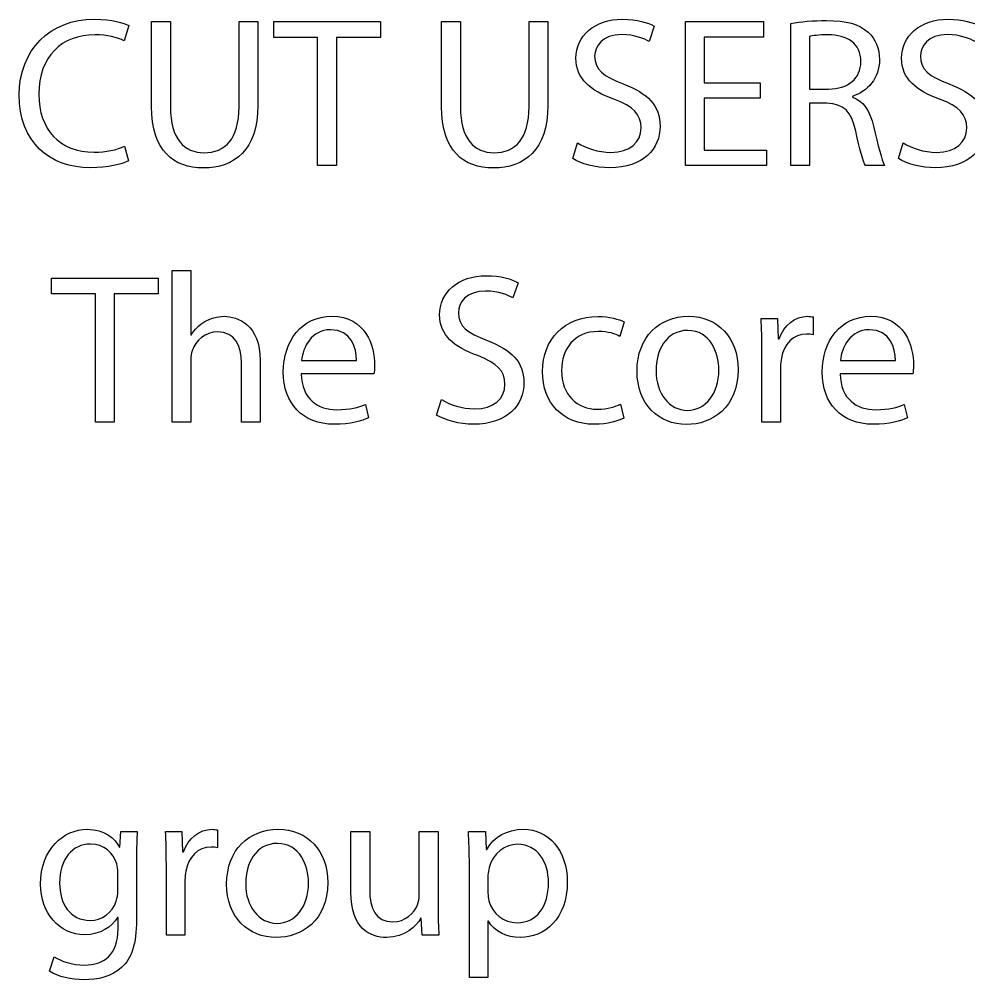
# Model space of a CAD drawing. Header units: centimetres. Extents: x -10.3 to 5.3, y -8.1 to 8.1.
# Drawn here: x -9.242 to -7.832, y -4.107 to -2.68 of the extents above; entities that cross this region are included whole.
import ezdxf

# ---------------------------------------------------------------- set-up
doc = ezdxf.new("R2010")
doc.units = ezdxf.units.CM
doc.header["$MEASUREMENT"] = 0
doc.layers.add('Layer 1', color=7, linetype='Continuous')

msp = doc.modelspace()

# ---------------------------------------------------------------- linework, layer by layer
at = {"layer": 'Layer 1'}
for points, knots in [([(-9.08542, -2.86847), (-9.09653, -2.87386), (-9.11368, -2.87736), (-9.13051, -2.87736), (-9.13051, -2.87736), (-9.18258, -2.87736), (-9.21274, -2.8437), (-9.21274, -2.79131), (-9.21274, -2.79131), (-9.21274, -2.73512), (-9.1794, -2.70305), (-9.12924, -2.70305), (-9.12924, -2.70305), (-9.11146, -2.70305), (-9.09653, -2.70686), (-9.08606, -2.71194), (-9.08606, -2.71194), (-9.08606, -2.71194), (-9.07939, -2.6894), (-9.07939, -2.6894), (-9.07939, -2.6894), (-9.08669, -2.68559), (-9.10352, -2.67987), (-9.13019, -2.67987), (-9.13019, -2.67987), (-9.19655, -2.67987), (-9.24195, -2.72527), (-9.24195, -2.79227), (-9.24195, -2.79227), (-9.24195, -2.86243), (-9.19655, -2.90054), (-9.13622, -2.90054), (-9.13622, -2.90054), (-9.11019, -2.90054), (-9.08987, -2.89545), (-9.07971, -2.89037), (-9.07971, -2.89037), (-9.07971, -2.89037), (-9.08542, -2.86847), (-9.08542, -2.86847)], [0, 0, 0, 0, 0.0909091, 0.0909091, 0.0909091, 0.0909091, 0.1818182, 0.1818182, 0.1818182, 0.1818182, 0.2727273, 0.2727273, 0.2727273, 0.2727273, 0.3636364, 0.3636364, 0.3636364, 0.3636364, 0.4545455, 0.4545455, 0.4545455, 0.4545455, 0.5454545, 0.5454545, 0.5454545, 0.5454545, 0.6363636, 0.6363636, 0.6363636, 0.6363636, 0.7272727, 0.7272727, 0.7272727, 0.7272727, 0.8181818, 0.8181818, 0.8181818, 0.8181818, 1, 1, 1, 1]), ([(-8.41994, -2.88688), (-8.40851, -2.8945), (-8.38597, -2.90054), (-8.36533, -2.90054), (-8.36533, -2.90054), (-8.31485, -2.90054), (-8.2904, -2.87196), (-8.2904, -2.83894), (-8.2904, -2.83894), (-8.2904, -2.80751), (-8.30882, -2.79004), (-8.34501, -2.77607), (-8.34501, -2.77607), (-8.37454, -2.76464), (-8.38756, -2.7548), (-8.38756, -2.7348), (-8.38756, -2.7348), (-8.38756, -2.72019), (-8.37645, -2.70273), (-8.34724, -2.70273), (-8.34724, -2.70273), (-8.32787, -2.70273), (-8.31358, -2.70908), (-8.3066, -2.71289), (-8.3066, -2.71289), (-8.3066, -2.71289), (-8.29898, -2.69035), (-8.29898, -2.69035), (-8.29898, -2.69035), (-8.3085, -2.68495), (-8.32438, -2.67987), (-8.34628, -2.67987), (-8.34628, -2.67987), (-8.38788, -2.67987), (-8.4155, -2.70464), (-8.4155, -2.73797), (-8.4155, -2.73797), (-8.4155, -2.76814), (-8.39391, -2.78623), (-8.35898, -2.79862), (-8.35898, -2.79862), (-8.33009, -2.80973), (-8.31866, -2.82116), (-8.31866, -2.84116), (-8.31866, -2.84116), (-8.31866, -2.86275), (-8.33517, -2.87767), (-8.36343, -2.87767), (-8.36343, -2.87767), (-8.38248, -2.87767), (-8.40058, -2.87132), (-8.41296, -2.8637), (-8.41296, -2.8637), (-8.41296, -2.8637), (-8.41994, -2.88688), (-8.41994, -2.88688)], [0, 0, 0, 0, 0.0666667, 0.0666667, 0.0666667, 0.0666667, 0.1333333, 0.1333333, 0.1333333, 0.1333333, 0.2, 0.2, 0.2, 0.2, 0.2666667, 0.2666667, 0.2666667, 0.2666667, 0.3333333, 0.3333333, 0.3333333, 0.3333333, 0.4, 0.4, 0.4, 0.4, 0.4666667, 0.4666667, 0.4666667, 0.4666667, 0.5333333, 0.5333333, 0.5333333, 0.5333333, 0.6, 0.6, 0.6, 0.6, 0.6666667, 0.6666667, 0.6666667, 0.6666667, 0.7333333, 0.7333333, 0.7333333, 0.7333333, 0.8, 0.8, 0.8, 0.8, 0.8666667, 0.8666667, 0.8666667, 0.8666667, 1, 1, 1, 1]), ([(-8.09641, -2.89736), (-8.09641, -2.89736), (-8.06879, -2.89736), (-8.06879, -2.89736), (-8.06879, -2.89736), (-8.06879, -2.89736), (-8.06879, -2.80465), (-8.06879, -2.80465), (-8.06879, -2.80465), (-8.06879, -2.80465), (-8.04275, -2.80465), (-8.04275, -2.80465), (-8.04275, -2.80465), (-8.01767, -2.8056), (-8.00624, -2.81671), (-7.99989, -2.84624), (-7.99989, -2.84624), (-7.99386, -2.87291), (-7.98909, -2.89133), (-7.9856, -2.89736), (-7.9856, -2.89736), (-7.9856, -2.89736), (-7.95703, -2.89736), (-7.95703, -2.89736), (-7.95703, -2.89736), (-7.96147, -2.8891), (-7.96655, -2.86847), (-7.97354, -2.83862), (-7.97354, -2.83862), (-7.97862, -2.8164), (-7.98846, -2.80116), (-8.00497, -2.79544), (-8.00497, -2.79544), (-8.00497, -2.79544), (-8.00497, -2.79449), (-8.00497, -2.79449), (-8.00497, -2.79449), (-7.98243, -2.78687), (-7.96465, -2.76814), (-7.96465, -2.73988), (-7.96465, -2.73988), (-7.96465, -2.72337), (-7.97068, -2.70876), (-7.98147, -2.69924), (-7.98147, -2.69924), (-7.99481, -2.68717), (-8.01386, -2.68178), (-8.04339, -2.68178), (-8.04339, -2.68178), (-8.06244, -2.68178), (-8.08244, -2.68336), (-8.09641, -2.68622), (-8.09641, -2.68622), (-8.09641, -2.68622), (-8.09641, -2.89736), (-8.09641, -2.89736)], [0, 0, 0, 0, 0.0666667, 0.0666667, 0.0666667, 0.0666667, 0.1333333, 0.1333333, 0.1333333, 0.1333333, 0.2, 0.2, 0.2, 0.2, 0.2666667, 0.2666667, 0.2666667, 0.2666667, 0.3333333, 0.3333333, 0.3333333, 0.3333333, 0.4, 0.4, 0.4, 0.4, 0.4666667, 0.4666667, 0.4666667, 0.4666667, 0.5333333, 0.5333333, 0.5333333, 0.5333333, 0.6, 0.6, 0.6, 0.6, 0.6666667, 0.6666667, 0.6666667, 0.6666667, 0.7333333, 0.7333333, 0.7333333, 0.7333333, 0.8, 0.8, 0.8, 0.8, 0.8666667, 0.8666667, 0.8666667, 0.8666667, 1, 1, 1, 1]), ([(-7.93638, -2.88688), (-7.92495, -2.8945), (-7.90241, -2.90054), (-7.88177, -2.90054), (-7.88177, -2.90054), (-7.83129, -2.90054), (-7.80684, -2.87196), (-7.80684, -2.83894), (-7.80684, -2.83894), (-7.80684, -2.80751), (-7.82526, -2.79004), (-7.86145, -2.77607), (-7.86145, -2.77607), (-7.89098, -2.76464), (-7.904, -2.7548), (-7.904, -2.7348), (-7.904, -2.7348), (-7.904, -2.72019), (-7.89289, -2.70273), (-7.86368, -2.70273), (-7.86368, -2.70273), (-7.84431, -2.70273), (-7.83002, -2.70908), (-7.82304, -2.71289), (-7.82304, -2.71289), (-7.82304, -2.71289), (-7.81542, -2.69035), (-7.81542, -2.69035), (-7.81542, -2.69035), (-7.82494, -2.68495), (-7.84082, -2.67987), (-7.86272, -2.67987), (-7.86272, -2.67987), (-7.90432, -2.67987), (-7.93194, -2.70464), (-7.93194, -2.73797), (-7.93194, -2.73797), (-7.93194, -2.76814), (-7.91035, -2.78623), (-7.87542, -2.79862), (-7.87542, -2.79862), (-7.84653, -2.80973), (-7.8351, -2.82116), (-7.8351, -2.84116), (-7.8351, -2.84116), (-7.8351, -2.86275), (-7.85161, -2.87767), (-7.87987, -2.87767), (-7.87987, -2.87767), (-7.89892, -2.87767), (-7.91702, -2.87132), (-7.9294, -2.8637), (-7.9294, -2.8637), (-7.9294, -2.8637), (-7.93638, -2.88688), (-7.93638, -2.88688)], [0, 0, 0, 0, 0.0666667, 0.0666667, 0.0666667, 0.0666667, 0.1333333, 0.1333333, 0.1333333, 0.1333333, 0.2, 0.2, 0.2, 0.2, 0.2666667, 0.2666667, 0.2666667, 0.2666667, 0.3333333, 0.3333333, 0.3333333, 0.3333333, 0.4, 0.4, 0.4, 0.4, 0.4666667, 0.4666667, 0.4666667, 0.4666667, 0.5333333, 0.5333333, 0.5333333, 0.5333333, 0.6, 0.6, 0.6, 0.6, 0.6666667, 0.6666667, 0.6666667, 0.6666667, 0.7333333, 0.7333333, 0.7333333, 0.7333333, 0.8, 0.8, 0.8, 0.8, 0.8666667, 0.8666667, 0.8666667, 0.8666667, 1, 1, 1, 1]), ([(-9.04542, -2.68336), (-9.04542, -2.68336), (-9.04542, -2.80941), (-9.04542, -2.80941), (-9.04542, -2.80941), (-9.04542, -2.87577), (-9.0124, -2.90085), (-8.96858, -2.90085), (-8.96858, -2.90085), (-8.92223, -2.90085), (-8.88762, -2.87386), (-8.88762, -2.80814), (-8.88762, -2.80814), (-8.88762, -2.80814), (-8.88762, -2.68336), (-8.88762, -2.68336), (-8.88762, -2.68336), (-8.88762, -2.68336), (-8.91556, -2.68336), (-8.91556, -2.68336), (-8.91556, -2.68336), (-8.91556, -2.68336), (-8.91556, -2.81005), (-8.91556, -2.81005), (-8.91556, -2.81005), (-8.91556, -2.85735), (-8.93588, -2.87831), (-8.96763, -2.87831), (-8.96763, -2.87831), (-8.9962, -2.87831), (-9.01748, -2.85799), (-9.01748, -2.81005), (-9.01748, -2.81005), (-9.01748, -2.81005), (-9.01748, -2.68336), (-9.01748, -2.68336), (-9.01748, -2.68336), (-9.01748, -2.68336), (-9.04542, -2.68336), (-9.04542, -2.68336)], [0, 0, 0, 0, 0.0909091, 0.0909091, 0.0909091, 0.0909091, 0.1818182, 0.1818182, 0.1818182, 0.1818182, 0.2727273, 0.2727273, 0.2727273, 0.2727273, 0.3636364, 0.3636364, 0.3636364, 0.3636364, 0.4545455, 0.4545455, 0.4545455, 0.4545455, 0.5454545, 0.5454545, 0.5454545, 0.5454545, 0.6363636, 0.6363636, 0.6363636, 0.6363636, 0.7272727, 0.7272727, 0.7272727, 0.7272727, 0.8181818, 0.8181818, 0.8181818, 0.8181818, 1, 1, 1, 1]), ([(-8.79904, -2.89736), (-8.79904, -2.89736), (-8.7711, -2.89736), (-8.7711, -2.89736), (-8.7711, -2.89736), (-8.7711, -2.89736), (-8.7711, -2.70686), (-8.7711, -2.70686), (-8.7711, -2.70686), (-8.7711, -2.70686), (-8.70569, -2.70686), (-8.70569, -2.70686), (-8.70569, -2.70686), (-8.70569, -2.70686), (-8.70569, -2.68336), (-8.70569, -2.68336), (-8.70569, -2.68336), (-8.70569, -2.68336), (-8.86413, -2.68336), (-8.86413, -2.68336), (-8.86413, -2.68336), (-8.86413, -2.68336), (-8.86413, -2.70686), (-8.86413, -2.70686), (-8.86413, -2.70686), (-8.86413, -2.70686), (-8.79904, -2.70686), (-8.79904, -2.70686), (-8.79904, -2.70686), (-8.79904, -2.70686), (-8.79904, -2.89736), (-8.79904, -2.89736)], [0, 0, 0, 0, 0.1111111, 0.1111111, 0.1111111, 0.1111111, 0.2222222, 0.2222222, 0.2222222, 0.2222222, 0.3333333, 0.3333333, 0.3333333, 0.3333333, 0.4444444, 0.4444444, 0.4444444, 0.4444444, 0.5555556, 0.5555556, 0.5555556, 0.5555556, 0.6666667, 0.6666667, 0.6666667, 0.6666667, 0.7777778, 0.7777778, 0.7777778, 0.7777778, 1, 1, 1, 1]), ([(-8.61489, -2.68336), (-8.61489, -2.68336), (-8.61489, -2.80941), (-8.61489, -2.80941), (-8.61489, -2.80941), (-8.61489, -2.87577), (-8.58187, -2.90085), (-8.53805, -2.90085), (-8.53805, -2.90085), (-8.4917, -2.90085), (-8.45709, -2.87386), (-8.45709, -2.80814), (-8.45709, -2.80814), (-8.45709, -2.80814), (-8.45709, -2.68336), (-8.45709, -2.68336), (-8.45709, -2.68336), (-8.45709, -2.68336), (-8.48503, -2.68336), (-8.48503, -2.68336), (-8.48503, -2.68336), (-8.48503, -2.68336), (-8.48503, -2.81005), (-8.48503, -2.81005), (-8.48503, -2.81005), (-8.48503, -2.85735), (-8.50535, -2.87831), (-8.5371, -2.87831), (-8.5371, -2.87831), (-8.56567, -2.87831), (-8.58695, -2.85799), (-8.58695, -2.81005), (-8.58695, -2.81005), (-8.58695, -2.81005), (-8.58695, -2.68336), (-8.58695, -2.68336), (-8.58695, -2.68336), (-8.58695, -2.68336), (-8.61489, -2.68336), (-8.61489, -2.68336)], [0, 0, 0, 0, 0.0909091, 0.0909091, 0.0909091, 0.0909091, 0.1818182, 0.1818182, 0.1818182, 0.1818182, 0.2727273, 0.2727273, 0.2727273, 0.2727273, 0.3636364, 0.3636364, 0.3636364, 0.3636364, 0.4545455, 0.4545455, 0.4545455, 0.4545455, 0.5454545, 0.5454545, 0.5454545, 0.5454545, 0.6363636, 0.6363636, 0.6363636, 0.6363636, 0.7272727, 0.7272727, 0.7272727, 0.7272727, 0.8181818, 0.8181818, 0.8181818, 0.8181818, 1, 1, 1, 1]), ([(-8.14181, -2.77417), (-8.14181, -2.77417), (-8.225, -2.77417), (-8.225, -2.77417), (-8.225, -2.77417), (-8.225, -2.77417), (-8.225, -2.70654), (-8.225, -2.70654), (-8.225, -2.70654), (-8.225, -2.70654), (-8.13705, -2.70654), (-8.13705, -2.70654), (-8.13705, -2.70654), (-8.13705, -2.70654), (-8.13705, -2.68336), (-8.13705, -2.68336), (-8.13705, -2.68336), (-8.13705, -2.68336), (-8.25262, -2.68336), (-8.25262, -2.68336), (-8.25262, -2.68336), (-8.25262, -2.68336), (-8.25262, -2.89736), (-8.25262, -2.89736), (-8.25262, -2.89736), (-8.25262, -2.89736), (-8.13229, -2.89736), (-8.13229, -2.89736), (-8.13229, -2.89736), (-8.13229, -2.89736), (-8.13229, -2.87418), (-8.13229, -2.87418), (-8.13229, -2.87418), (-8.13229, -2.87418), (-8.225, -2.87418), (-8.225, -2.87418), (-8.225, -2.87418), (-8.225, -2.87418), (-8.225, -2.79703), (-8.225, -2.79703), (-8.225, -2.79703), (-8.225, -2.79703), (-8.14181, -2.79703), (-8.14181, -2.79703), (-8.14181, -2.79703), (-8.14181, -2.79703), (-8.14181, -2.77417), (-8.14181, -2.77417)], [0, 0, 0, 0, 0.0769231, 0.0769231, 0.0769231, 0.0769231, 0.1538462, 0.1538462, 0.1538462, 0.1538462, 0.2307692, 0.2307692, 0.2307692, 0.2307692, 0.3076923, 0.3076923, 0.3076923, 0.3076923, 0.3846154, 0.3846154, 0.3846154, 0.3846154, 0.4615385, 0.4615385, 0.4615385, 0.4615385, 0.5384615, 0.5384615, 0.5384615, 0.5384615, 0.6153846, 0.6153846, 0.6153846, 0.6153846, 0.6923077, 0.6923077, 0.6923077, 0.6923077, 0.7692308, 0.7692308, 0.7692308, 0.7692308, 0.8461538, 0.8461538, 0.8461538, 0.8461538, 1, 1, 1, 1]), ([(-8.06879, -2.70559), (-8.06434, -2.70432), (-8.05482, -2.70305), (-8.04148, -2.70305), (-8.04148, -2.70305), (-8.01227, -2.70337), (-7.99227, -2.71543), (-7.99227, -2.74305), (-7.99227, -2.74305), (-7.99227, -2.7675), (-8.011, -2.78369), (-8.04053, -2.78369), (-8.04053, -2.78369), (-8.04053, -2.78369), (-8.06879, -2.78369), (-8.06879, -2.78369), (-8.06879, -2.78369), (-8.06879, -2.78369), (-8.06879, -2.70559), (-8.06879, -2.70559)], [0, 0, 0, 0, 0.1666667, 0.1666667, 0.1666667, 0.1666667, 0.3333333, 0.3333333, 0.3333333, 0.3333333, 0.5, 0.5, 0.5, 0.5, 0.6666667, 0.6666667, 0.6666667, 0.6666667, 1, 1, 1, 1]), ([(-9.01492, -3.27835), (-9.01492, -3.27835), (-8.98698, -3.27835), (-8.98698, -3.27835), (-8.98698, -3.27835), (-8.98698, -3.27835), (-8.98698, -3.18564), (-8.98698, -3.18564), (-8.98698, -3.18564), (-8.98698, -3.18024), (-8.98666, -3.17611), (-8.98508, -3.1723), (-8.98508, -3.1723), (-8.98, -3.15706), (-8.96571, -3.14436), (-8.94761, -3.14436), (-8.94761, -3.14436), (-8.92126, -3.14436), (-8.91205, -3.16532), (-8.91205, -3.19008), (-8.91205, -3.19008), (-8.91205, -3.19008), (-8.91205, -3.27835), (-8.91205, -3.27835), (-8.91205, -3.27835), (-8.91205, -3.27835), (-8.88411, -3.27835), (-8.88411, -3.27835), (-8.88411, -3.27835), (-8.88411, -3.27835), (-8.88411, -3.18691), (-8.88411, -3.18691), (-8.88411, -3.18691), (-8.88411, -3.13389), (-8.91713, -3.12119), (-8.93777, -3.12119), (-8.93777, -3.12119), (-8.94825, -3.12119), (-8.95809, -3.12436), (-8.96634, -3.12912), (-8.96634, -3.12912), (-8.97492, -3.13389), (-8.9819, -3.14087), (-8.98635, -3.14881), (-8.98635, -3.14881), (-8.98635, -3.14881), (-8.98698, -3.14881), (-8.98698, -3.14881), (-8.98698, -3.14881), (-8.98698, -3.14881), (-8.98698, -3.05292), (-8.98698, -3.05292), (-8.98698, -3.05292), (-8.98698, -3.05292), (-9.01492, -3.05292), (-9.01492, -3.05292), (-9.01492, -3.05292), (-9.01492, -3.05292), (-9.01492, -3.27835), (-9.01492, -3.27835)], [0, 0, 0, 0, 0.0625, 0.0625, 0.0625, 0.0625, 0.125, 0.125, 0.125, 0.125, 0.1875, 0.1875, 0.1875, 0.1875, 0.25, 0.25, 0.25, 0.25, 0.3125, 0.3125, 0.3125, 0.3125, 0.375, 0.375, 0.375, 0.375, 0.4375, 0.4375, 0.4375, 0.4375, 0.5, 0.5, 0.5, 0.5, 0.5625, 0.5625, 0.5625, 0.5625, 0.625, 0.625, 0.625, 0.625, 0.6875, 0.6875, 0.6875, 0.6875, 0.75, 0.75, 0.75, 0.75, 0.8125, 0.8125, 0.8125, 0.8125, 0.875, 0.875, 0.875, 0.875, 1, 1, 1, 1]), ([(-9.12891, -3.27835), (-9.12891, -3.27835), (-9.10097, -3.27835), (-9.10097, -3.27835), (-9.10097, -3.27835), (-9.10097, -3.27835), (-9.10097, -3.08785), (-9.10097, -3.08785), (-9.10097, -3.08785), (-9.10097, -3.08785), (-9.03556, -3.08785), (-9.03556, -3.08785), (-9.03556, -3.08785), (-9.03556, -3.08785), (-9.03556, -3.06435), (-9.03556, -3.06435), (-9.03556, -3.06435), (-9.03556, -3.06435), (-9.194, -3.06435), (-9.194, -3.06435), (-9.194, -3.06435), (-9.194, -3.06435), (-9.194, -3.08785), (-9.194, -3.08785), (-9.194, -3.08785), (-9.194, -3.08785), (-9.12891, -3.08785), (-9.12891, -3.08785), (-9.12891, -3.08785), (-9.12891, -3.08785), (-9.12891, -3.27835), (-9.12891, -3.27835)], [0, 0, 0, 0, 0.1111111, 0.1111111, 0.1111111, 0.1111111, 0.2222222, 0.2222222, 0.2222222, 0.2222222, 0.3333333, 0.3333333, 0.3333333, 0.3333333, 0.4444444, 0.4444444, 0.4444444, 0.4444444, 0.5555556, 0.5555556, 0.5555556, 0.5555556, 0.6666667, 0.6666667, 0.6666667, 0.6666667, 0.7777778, 0.7777778, 0.7777778, 0.7777778, 1, 1, 1, 1]), ([(-8.62217, -3.26787), (-8.61074, -3.27549), (-8.5882, -3.28153), (-8.56756, -3.28153), (-8.56756, -3.28153), (-8.51708, -3.28153), (-8.49263, -3.25295), (-8.49263, -3.21993), (-8.49263, -3.21993), (-8.49263, -3.1885), (-8.51105, -3.17103), (-8.54724, -3.15706), (-8.54724, -3.15706), (-8.57677, -3.14563), (-8.58979, -3.13579), (-8.58979, -3.11579), (-8.58979, -3.11579), (-8.58979, -3.10118), (-8.57868, -3.08372), (-8.54947, -3.08372), (-8.54947, -3.08372), (-8.5301, -3.08372), (-8.51581, -3.09007), (-8.50883, -3.09388), (-8.50883, -3.09388), (-8.50883, -3.09388), (-8.50121, -3.07134), (-8.50121, -3.07134), (-8.50121, -3.07134), (-8.51073, -3.06594), (-8.52661, -3.06086), (-8.54851, -3.06086), (-8.54851, -3.06086), (-8.59011, -3.06086), (-8.61773, -3.08563), (-8.61773, -3.11896), (-8.61773, -3.11896), (-8.61773, -3.14913), (-8.59614, -3.16722), (-8.56121, -3.17961), (-8.56121, -3.17961), (-8.53232, -3.19072), (-8.52089, -3.20215), (-8.52089, -3.22215), (-8.52089, -3.22215), (-8.52089, -3.24374), (-8.5374, -3.25866), (-8.56566, -3.25866), (-8.56566, -3.25866), (-8.58471, -3.25866), (-8.60281, -3.25231), (-8.61519, -3.24469), (-8.61519, -3.24469), (-8.61519, -3.24469), (-8.62217, -3.26787), (-8.62217, -3.26787)], [0, 0, 0, 0, 0.0666667, 0.0666667, 0.0666667, 0.0666667, 0.1333333, 0.1333333, 0.1333333, 0.1333333, 0.2, 0.2, 0.2, 0.2, 0.2666667, 0.2666667, 0.2666667, 0.2666667, 0.3333333, 0.3333333, 0.3333333, 0.3333333, 0.4, 0.4, 0.4, 0.4, 0.4666667, 0.4666667, 0.4666667, 0.4666667, 0.5333333, 0.5333333, 0.5333333, 0.5333333, 0.6, 0.6, 0.6, 0.6, 0.6666667, 0.6666667, 0.6666667, 0.6666667, 0.7333333, 0.7333333, 0.7333333, 0.7333333, 0.8, 0.8, 0.8, 0.8, 0.8666667, 0.8666667, 0.8666667, 0.8666667, 1, 1, 1, 1]), ([(-8.7152, -3.20659), (-8.71489, -3.20374), (-8.71425, -3.19929), (-8.71425, -3.19358), (-8.71425, -3.19358), (-8.71425, -3.16532), (-8.72759, -3.12119), (-8.77775, -3.12119), (-8.77775, -3.12119), (-8.82252, -3.12119), (-8.84982, -3.1577), (-8.84982, -3.20405), (-8.84982, -3.20405), (-8.84982, -3.25041), (-8.82157, -3.28153), (-8.77426, -3.28153), (-8.77426, -3.28153), (-8.74981, -3.28153), (-8.73298, -3.27644), (-8.72314, -3.272), (-8.72314, -3.272), (-8.72314, -3.272), (-8.7279, -3.252), (-8.7279, -3.252), (-8.7279, -3.252), (-8.73838, -3.25644), (-8.75045, -3.25993), (-8.77045, -3.25993), (-8.77045, -3.25993), (-8.79839, -3.25993), (-8.82252, -3.24438), (-8.82315, -3.20659), (-8.82315, -3.20659), (-8.82315, -3.20659), (-8.7152, -3.20659), (-8.7152, -3.20659)], [0, 0, 0, 0, 0.1, 0.1, 0.1, 0.1, 0.2, 0.2, 0.2, 0.2, 0.3, 0.3, 0.3, 0.3, 0.4, 0.4, 0.4, 0.4, 0.5, 0.5, 0.5, 0.5, 0.6, 0.6, 0.6, 0.6, 0.7, 0.7, 0.7, 0.7, 0.8, 0.8, 0.8, 0.8, 1, 1, 1, 1]), ([(-8.34913, -3.25168), (-8.35706, -3.25517), (-8.36754, -3.2593), (-8.38342, -3.2593), (-8.38342, -3.2593), (-8.4139, -3.2593), (-8.43676, -3.23739), (-8.43676, -3.20183), (-8.43676, -3.20183), (-8.43676, -3.16976), (-8.41771, -3.14373), (-8.38246, -3.14373), (-8.38246, -3.14373), (-8.36722, -3.14373), (-8.35675, -3.14722), (-8.35008, -3.15103), (-8.35008, -3.15103), (-8.35008, -3.15103), (-8.34373, -3.12944), (-8.34373, -3.12944), (-8.34373, -3.12944), (-8.35135, -3.12563), (-8.36595, -3.1215), (-8.38246, -3.1215), (-8.38246, -3.1215), (-8.43263, -3.1215), (-8.46501, -3.15579), (-8.46501, -3.2031), (-8.46501, -3.2031), (-8.46501, -3.25009), (-8.43485, -3.28153), (-8.3885, -3.28153), (-8.3885, -3.28153), (-8.36786, -3.28153), (-8.35167, -3.27644), (-8.34436, -3.27263), (-8.34436, -3.27263), (-8.34436, -3.27263), (-8.34913, -3.25168), (-8.34913, -3.25168)], [0, 0, 0, 0, 0.0909091, 0.0909091, 0.0909091, 0.0909091, 0.1818182, 0.1818182, 0.1818182, 0.1818182, 0.2727273, 0.2727273, 0.2727273, 0.2727273, 0.3636364, 0.3636364, 0.3636364, 0.3636364, 0.4545455, 0.4545455, 0.4545455, 0.4545455, 0.5454545, 0.5454545, 0.5454545, 0.5454545, 0.6363636, 0.6363636, 0.6363636, 0.6363636, 0.7272727, 0.7272727, 0.7272727, 0.7272727, 0.8181818, 0.8181818, 0.8181818, 0.8181818, 1, 1, 1, 1]), ([(-8.24847, -3.12119), (-8.29102, -3.12119), (-8.32467, -3.15135), (-8.32467, -3.20278), (-8.32467, -3.20278), (-8.32467, -3.25136), (-8.29261, -3.28184), (-8.25101, -3.28184), (-8.25101, -3.28184), (-8.21387, -3.28184), (-8.1745, -3.25708), (-8.1745, -3.20024), (-8.1745, -3.20024), (-8.1745, -3.15325), (-8.20434, -3.12119), (-8.24847, -3.12119)], [0, 0, 0, 0, 0.2, 0.2, 0.2, 0.2, 0.4, 0.4, 0.4, 0.4, 0.6, 0.6, 0.6, 0.6, 1, 1, 1, 1]), ([(-8.13925, -3.27835), (-8.13925, -3.27835), (-8.11163, -3.27835), (-8.11163, -3.27835), (-8.11163, -3.27835), (-8.11163, -3.27835), (-8.11163, -3.19643), (-8.11163, -3.19643), (-8.11163, -3.19643), (-8.11163, -3.19167), (-8.11099, -3.18723), (-8.11036, -3.18342), (-8.11036, -3.18342), (-8.10655, -3.16246), (-8.09258, -3.14754), (-8.07289, -3.14754), (-8.07289, -3.14754), (-8.06908, -3.14754), (-8.06623, -3.14786), (-8.06337, -3.14849), (-8.06337, -3.14849), (-8.06337, -3.14849), (-8.06337, -3.12214), (-8.06337, -3.12214), (-8.06337, -3.12214), (-8.06591, -3.1215), (-8.06813, -3.12119), (-8.07131, -3.12119), (-8.07131, -3.12119), (-8.09004, -3.12119), (-8.10687, -3.1342), (-8.11385, -3.15484), (-8.11385, -3.15484), (-8.11385, -3.15484), (-8.11512, -3.15484), (-8.11512, -3.15484), (-8.11512, -3.15484), (-8.11512, -3.15484), (-8.11607, -3.12468), (-8.11607, -3.12468), (-8.11607, -3.12468), (-8.11607, -3.12468), (-8.14052, -3.12468), (-8.14052, -3.12468), (-8.14052, -3.12468), (-8.13957, -3.13897), (-8.13925, -3.15452), (-8.13925, -3.17262), (-8.13925, -3.17262), (-8.13925, -3.17262), (-8.13925, -3.27835), (-8.13925, -3.27835)], [0, 0, 0, 0, 0.0714286, 0.0714286, 0.0714286, 0.0714286, 0.1428571, 0.1428571, 0.1428571, 0.1428571, 0.2142857, 0.2142857, 0.2142857, 0.2142857, 0.2857143, 0.2857143, 0.2857143, 0.2857143, 0.3571429, 0.3571429, 0.3571429, 0.3571429, 0.4285714, 0.4285714, 0.4285714, 0.4285714, 0.5, 0.5, 0.5, 0.5, 0.5714286, 0.5714286, 0.5714286, 0.5714286, 0.6428571, 0.6428571, 0.6428571, 0.6428571, 0.7142857, 0.7142857, 0.7142857, 0.7142857, 0.7857143, 0.7857143, 0.7857143, 0.7857143, 0.8571429, 0.8571429, 0.8571429, 0.8571429, 1, 1, 1, 1]), ([(-7.91509, -3.20659), (-7.91478, -3.20374), (-7.91414, -3.19929), (-7.91414, -3.19358), (-7.91414, -3.19358), (-7.91414, -3.16532), (-7.92748, -3.12119), (-7.97764, -3.12119), (-7.97764, -3.12119), (-8.02241, -3.12119), (-8.04971, -3.1577), (-8.04971, -3.20405), (-8.04971, -3.20405), (-8.04971, -3.25041), (-8.02146, -3.28153), (-7.97415, -3.28153), (-7.97415, -3.28153), (-7.9497, -3.28153), (-7.93287, -3.27644), (-7.92303, -3.272), (-7.92303, -3.272), (-7.92303, -3.272), (-7.92779, -3.252), (-7.92779, -3.252), (-7.92779, -3.252), (-7.93827, -3.25644), (-7.95034, -3.25993), (-7.97034, -3.25993), (-7.97034, -3.25993), (-7.99828, -3.25993), (-8.02241, -3.24438), (-8.02304, -3.20659), (-8.02304, -3.20659), (-8.02304, -3.20659), (-7.91509, -3.20659), (-7.91509, -3.20659)], [0, 0, 0, 0, 0.1, 0.1, 0.1, 0.1, 0.2, 0.2, 0.2, 0.2, 0.3, 0.3, 0.3, 0.3, 0.4, 0.4, 0.4, 0.4, 0.5, 0.5, 0.5, 0.5, 0.6, 0.6, 0.6, 0.6, 0.7, 0.7, 0.7, 0.7, 0.8, 0.8, 0.8, 0.8, 1, 1, 1, 1]), ([(-8.82284, -3.18659), (-8.82061, -3.16722), (-8.80823, -3.14119), (-8.77997, -3.14119), (-8.77997, -3.14119), (-8.74854, -3.14119), (-8.74092, -3.16881), (-8.74124, -3.18659), (-8.74124, -3.18659), (-8.74124, -3.18659), (-8.82284, -3.18659), (-8.82284, -3.18659)], [0, 0, 0, 0, 0.25, 0.25, 0.25, 0.25, 0.5, 0.5, 0.5, 0.5, 1, 1, 1, 1]), ([(-8.24911, -3.14214), (-8.21609, -3.14214), (-8.20307, -3.17516), (-8.20307, -3.2012), (-8.20307, -3.2012), (-8.20307, -3.2358), (-8.22307, -3.26089), (-8.24974, -3.26089), (-8.24974, -3.26089), (-8.27705, -3.26089), (-8.29642, -3.23549), (-8.29642, -3.20183), (-8.29642, -3.20183), (-8.29642, -3.17262), (-8.28213, -3.14214), (-8.24911, -3.14214)], [0, 0, 0, 0, 0.2, 0.2, 0.2, 0.2, 0.4, 0.4, 0.4, 0.4, 0.6, 0.6, 0.6, 0.6, 1, 1, 1, 1]), ([(-8.02273, -3.18659), (-8.0205, -3.16722), (-8.00812, -3.14119), (-7.97986, -3.14119), (-7.97986, -3.14119), (-7.94843, -3.14119), (-7.94081, -3.16881), (-7.94113, -3.18659), (-7.94113, -3.18659), (-7.94113, -3.18659), (-8.02273, -3.18659), (-8.02273, -3.18659)], [0, 0, 0, 0, 0.25, 0.25, 0.25, 0.25, 0.5, 0.5, 0.5, 0.5, 1, 1, 1, 1]), ([(-9.09114, -3.8867), (-9.09114, -3.8867), (-9.09241, -3.90988), (-9.09241, -3.90988), (-9.09241, -3.90988), (-9.09241, -3.90988), (-9.09305, -3.90988), (-9.09305, -3.90988), (-9.09305, -3.90988), (-9.09971, -3.89718), (-9.11432, -3.88321), (-9.14099, -3.88321), (-9.14099, -3.88321), (-9.17623, -3.88321), (-9.2102, -3.91273), (-9.2102, -3.9648), (-9.2102, -3.9648), (-9.2102, -4.00735), (-9.1829, -4.03973), (-9.1448, -4.03973), (-9.1448, -4.03973), (-9.12099, -4.03973), (-9.10448, -4.0283), (-9.0959, -4.01402), (-9.0959, -4.01402), (-9.0959, -4.01402), (-9.09527, -4.01402), (-9.09527, -4.01402), (-9.09527, -4.01402), (-9.09527, -4.01402), (-9.09527, -4.03116), (-9.09527, -4.03116), (-9.09527, -4.03116), (-9.09527, -4.0699), (-9.11622, -4.08482), (-9.1448, -4.08482), (-9.1448, -4.08482), (-9.16385, -4.08482), (-9.17972, -4.07911), (-9.18988, -4.07276), (-9.18988, -4.07276), (-9.18988, -4.07276), (-9.19687, -4.09403), (-9.19687, -4.09403), (-9.19687, -4.09403), (-9.18449, -4.10228), (-9.16417, -4.10673), (-9.14575, -4.10673), (-9.14575, -4.10673), (-9.12638, -4.10673), (-9.10479, -4.10228), (-9.08987, -4.08831), (-9.08987, -4.08831), (-9.07495, -4.07498), (-9.06796, -4.05339), (-9.06796, -4.01814), (-9.06796, -4.01814), (-9.06796, -4.01814), (-9.06796, -3.92893), (-9.06796, -3.92893), (-9.06796, -3.92893), (-9.06796, -3.91019), (-9.06733, -3.89781), (-9.06669, -3.8867), (-9.06669, -3.8867), (-9.06669, -3.8867), (-9.09114, -3.8867), (-9.09114, -3.8867)], [0, 0, 0, 0, 0.0555556, 0.0555556, 0.0555556, 0.0555556, 0.1111111, 0.1111111, 0.1111111, 0.1111111, 0.1666667, 0.1666667, 0.1666667, 0.1666667, 0.2222222, 0.2222222, 0.2222222, 0.2222222, 0.2777778, 0.2777778, 0.2777778, 0.2777778, 0.3333333, 0.3333333, 0.3333333, 0.3333333, 0.3888889, 0.3888889, 0.3888889, 0.3888889, 0.4444444, 0.4444444, 0.4444444, 0.4444444, 0.5, 0.5, 0.5, 0.5, 0.5555556, 0.5555556, 0.5555556, 0.5555556, 0.6111111, 0.6111111, 0.6111111, 0.6111111, 0.6666667, 0.6666667, 0.6666667, 0.6666667, 0.7222222, 0.7222222, 0.7222222, 0.7222222, 0.7777778, 0.7777778, 0.7777778, 0.7777778, 0.8333333, 0.8333333, 0.8333333, 0.8333333, 0.8888889, 0.8888889, 0.8888889, 0.8888889, 1, 1, 1, 1]), ([(-9.02351, -4.04037), (-9.02351, -4.04037), (-8.99589, -4.04037), (-8.99589, -4.04037), (-8.99589, -4.04037), (-8.99589, -4.04037), (-8.99589, -3.95845), (-8.99589, -3.95845), (-8.99589, -3.95845), (-8.99589, -3.95369), (-8.99525, -3.94925), (-8.99462, -3.94544), (-8.99462, -3.94544), (-8.99081, -3.92448), (-8.97684, -3.90956), (-8.95715, -3.90956), (-8.95715, -3.90956), (-8.95334, -3.90956), (-8.95049, -3.90988), (-8.94763, -3.91051), (-8.94763, -3.91051), (-8.94763, -3.91051), (-8.94763, -3.88416), (-8.94763, -3.88416), (-8.94763, -3.88416), (-8.95017, -3.88352), (-8.95239, -3.88321), (-8.95557, -3.88321), (-8.95557, -3.88321), (-8.9743, -3.88321), (-8.99113, -3.89622), (-8.99811, -3.91686), (-8.99811, -3.91686), (-8.99811, -3.91686), (-8.99938, -3.91686), (-8.99938, -3.91686), (-8.99938, -3.91686), (-8.99938, -3.91686), (-9.00033, -3.8867), (-9.00033, -3.8867), (-9.00033, -3.8867), (-9.00033, -3.8867), (-9.02478, -3.8867), (-9.02478, -3.8867), (-9.02478, -3.8867), (-9.02383, -3.90099), (-9.02351, -3.91654), (-9.02351, -3.93464), (-9.02351, -3.93464), (-9.02351, -3.93464), (-9.02351, -4.04037), (-9.02351, -4.04037)], [0, 0, 0, 0, 0.0714286, 0.0714286, 0.0714286, 0.0714286, 0.1428571, 0.1428571, 0.1428571, 0.1428571, 0.2142857, 0.2142857, 0.2142857, 0.2142857, 0.2857143, 0.2857143, 0.2857143, 0.2857143, 0.3571429, 0.3571429, 0.3571429, 0.3571429, 0.4285714, 0.4285714, 0.4285714, 0.4285714, 0.5, 0.5, 0.5, 0.5, 0.5714286, 0.5714286, 0.5714286, 0.5714286, 0.6428571, 0.6428571, 0.6428571, 0.6428571, 0.7142857, 0.7142857, 0.7142857, 0.7142857, 0.7857143, 0.7857143, 0.7857143, 0.7857143, 0.8571429, 0.8571429, 0.8571429, 0.8571429, 1, 1, 1, 1]), ([(-8.85777, -3.88321), (-8.90032, -3.88321), (-8.93397, -3.91337), (-8.93397, -3.9648), (-8.93397, -3.9648), (-8.93397, -4.01338), (-8.90191, -4.04386), (-8.86031, -4.04386), (-8.86031, -4.04386), (-8.82317, -4.04386), (-8.7838, -4.0191), (-8.7838, -3.96226), (-8.7838, -3.96226), (-8.7838, -3.91527), (-8.81364, -3.88321), (-8.85777, -3.88321)], [0, 0, 0, 0, 0.2, 0.2, 0.2, 0.2, 0.4, 0.4, 0.4, 0.4, 0.6, 0.6, 0.6, 0.6, 1, 1, 1, 1]), ([(-8.61996, -3.8867), (-8.61996, -3.8867), (-8.6479, -3.8867), (-8.6479, -3.8867), (-8.6479, -3.8867), (-8.6479, -3.8867), (-8.6479, -3.981), (-8.6479, -3.981), (-8.6479, -3.981), (-8.6479, -3.98608), (-8.64886, -3.99116), (-8.65044, -3.99528), (-8.65044, -3.99528), (-8.65552, -4.00767), (-8.66854, -4.02068), (-8.68727, -4.02068), (-8.68727, -4.02068), (-8.71267, -4.02068), (-8.72156, -4.001), (-8.72156, -3.97179), (-8.72156, -3.97179), (-8.72156, -3.97179), (-8.72156, -3.8867), (-8.72156, -3.8867), (-8.72156, -3.8867), (-8.72156, -3.8867), (-8.7495, -3.8867), (-8.7495, -3.8867), (-8.7495, -3.8867), (-8.7495, -3.8867), (-8.7495, -3.97655), (-8.7495, -3.97655), (-8.7495, -3.97655), (-8.7495, -4.03053), (-8.72061, -4.04386), (-8.69648, -4.04386), (-8.69648, -4.04386), (-8.66918, -4.04386), (-8.65298, -4.02767), (-8.64568, -4.01529), (-8.64568, -4.01529), (-8.64568, -4.01529), (-8.64505, -4.01529), (-8.64505, -4.01529), (-8.64505, -4.01529), (-8.64505, -4.01529), (-8.64346, -4.04037), (-8.64346, -4.04037), (-8.64346, -4.04037), (-8.64346, -4.04037), (-8.61869, -4.04037), (-8.61869, -4.04037), (-8.61869, -4.04037), (-8.61965, -4.0283), (-8.61996, -4.01433), (-8.61996, -3.99846), (-8.61996, -3.99846), (-8.61996, -3.99846), (-8.61996, -3.8867), (-8.61996, -3.8867)], [0, 0, 0, 0, 0.0625, 0.0625, 0.0625, 0.0625, 0.125, 0.125, 0.125, 0.125, 0.1875, 0.1875, 0.1875, 0.1875, 0.25, 0.25, 0.25, 0.25, 0.3125, 0.3125, 0.3125, 0.3125, 0.375, 0.375, 0.375, 0.375, 0.4375, 0.4375, 0.4375, 0.4375, 0.5, 0.5, 0.5, 0.5, 0.5625, 0.5625, 0.5625, 0.5625, 0.625, 0.625, 0.625, 0.625, 0.6875, 0.6875, 0.6875, 0.6875, 0.75, 0.75, 0.75, 0.75, 0.8125, 0.8125, 0.8125, 0.8125, 0.875, 0.875, 0.875, 0.875, 1, 1, 1, 1]), ([(-8.57361, -4.10324), (-8.57361, -4.10324), (-8.54599, -4.10324), (-8.54599, -4.10324), (-8.54599, -4.10324), (-8.54599, -4.10324), (-8.54599, -4.01973), (-8.54599, -4.01973), (-8.54599, -4.01973), (-8.54599, -4.01973), (-8.54535, -4.01973), (-8.54535, -4.01973), (-8.54535, -4.01973), (-8.53615, -4.03497), (-8.51837, -4.04386), (-8.49805, -4.04386), (-8.49805, -4.04386), (-8.46185, -4.04386), (-8.4282, -4.01656), (-8.4282, -3.96131), (-8.4282, -3.96131), (-8.4282, -3.91464), (-8.45614, -3.88321), (-8.49328, -3.88321), (-8.49328, -3.88321), (-8.51837, -3.88321), (-8.53646, -3.89432), (-8.54789, -3.91305), (-8.54789, -3.91305), (-8.54789, -3.91305), (-8.54853, -3.91305), (-8.54853, -3.91305), (-8.54853, -3.91305), (-8.54853, -3.91305), (-8.5498, -3.8867), (-8.5498, -3.8867), (-8.5498, -3.8867), (-8.5498, -3.8867), (-8.57488, -3.8867), (-8.57488, -3.8867), (-8.57488, -3.8867), (-8.57425, -3.9013), (-8.57361, -3.91718), (-8.57361, -3.93686), (-8.57361, -3.93686), (-8.57361, -3.93686), (-8.57361, -4.10324), (-8.57361, -4.10324)], [0, 0, 0, 0, 0.0769231, 0.0769231, 0.0769231, 0.0769231, 0.1538462, 0.1538462, 0.1538462, 0.1538462, 0.2307692, 0.2307692, 0.2307692, 0.2307692, 0.3076923, 0.3076923, 0.3076923, 0.3076923, 0.3846154, 0.3846154, 0.3846154, 0.3846154, 0.4615385, 0.4615385, 0.4615385, 0.4615385, 0.5384615, 0.5384615, 0.5384615, 0.5384615, 0.6153846, 0.6153846, 0.6153846, 0.6153846, 0.6923077, 0.6923077, 0.6923077, 0.6923077, 0.7692308, 0.7692308, 0.7692308, 0.7692308, 0.8461538, 0.8461538, 0.8461538, 0.8461538, 1, 1, 1, 1]), ([(-9.09559, -3.97496), (-9.09559, -3.97973), (-9.09622, -3.98512), (-9.09781, -3.98989), (-9.09781, -3.98989), (-9.10384, -4.00767), (-9.1194, -4.01846), (-9.13654, -4.01846), (-9.13654, -4.01846), (-9.16671, -4.01846), (-9.18195, -3.99338), (-9.18195, -3.96322), (-9.18195, -3.96322), (-9.18195, -3.92766), (-9.1629, -3.90511), (-9.13623, -3.90511), (-9.13623, -3.90511), (-9.11591, -3.90511), (-9.10225, -3.91845), (-9.09717, -3.93464), (-9.09717, -3.93464), (-9.0959, -3.93845), (-9.09559, -3.94258), (-9.09559, -3.94734), (-9.09559, -3.94734), (-9.09559, -3.94734), (-9.09559, -3.97496), (-9.09559, -3.97496)], [0, 0, 0, 0, 0.125, 0.125, 0.125, 0.125, 0.25, 0.25, 0.25, 0.25, 0.375, 0.375, 0.375, 0.375, 0.5, 0.5, 0.5, 0.5, 0.625, 0.625, 0.625, 0.625, 0.75, 0.75, 0.75, 0.75, 1, 1, 1, 1]), ([(-8.85841, -3.90416), (-8.82539, -3.90416), (-8.81237, -3.93718), (-8.81237, -3.96322), (-8.81237, -3.96322), (-8.81237, -3.99782), (-8.83237, -4.02291), (-8.85904, -4.02291), (-8.85904, -4.02291), (-8.88635, -4.02291), (-8.90572, -3.99751), (-8.90572, -3.96385), (-8.90572, -3.96385), (-8.90572, -3.93464), (-8.89143, -3.90416), (-8.85841, -3.90416)], [0, 0, 0, 0, 0.2, 0.2, 0.2, 0.2, 0.4, 0.4, 0.4, 0.4, 0.6, 0.6, 0.6, 0.6, 1, 1, 1, 1]), ([(-8.54599, -3.95147), (-8.54599, -3.94766), (-8.54504, -3.94353), (-8.54408, -3.94004), (-8.54408, -3.94004), (-8.53869, -3.91908), (-8.52091, -3.90543), (-8.50186, -3.90543), (-8.50186, -3.90543), (-8.47233, -3.90543), (-8.45614, -3.93178), (-8.45614, -3.96258), (-8.45614, -3.96258), (-8.45614, -3.99782), (-8.47328, -4.02195), (-8.50281, -4.02195), (-8.50281, -4.02195), (-8.52281, -4.02195), (-8.53964, -4.00862), (-8.54472, -3.98925), (-8.54472, -3.98925), (-8.54535, -3.98576), (-8.54599, -3.98195), (-8.54599, -3.97782), (-8.54599, -3.97782), (-8.54599, -3.97782), (-8.54599, -3.95147), (-8.54599, -3.95147)], [0, 0, 0, 0, 0.125, 0.125, 0.125, 0.125, 0.25, 0.25, 0.25, 0.25, 0.375, 0.375, 0.375, 0.375, 0.5, 0.5, 0.5, 0.5, 0.625, 0.625, 0.625, 0.625, 0.75, 0.75, 0.75, 0.75, 1, 1, 1, 1])]:
    msp.add_open_spline(points, degree=3, knots=knots, dxfattribs=at)

doc.saveas('drawing.dxf')
